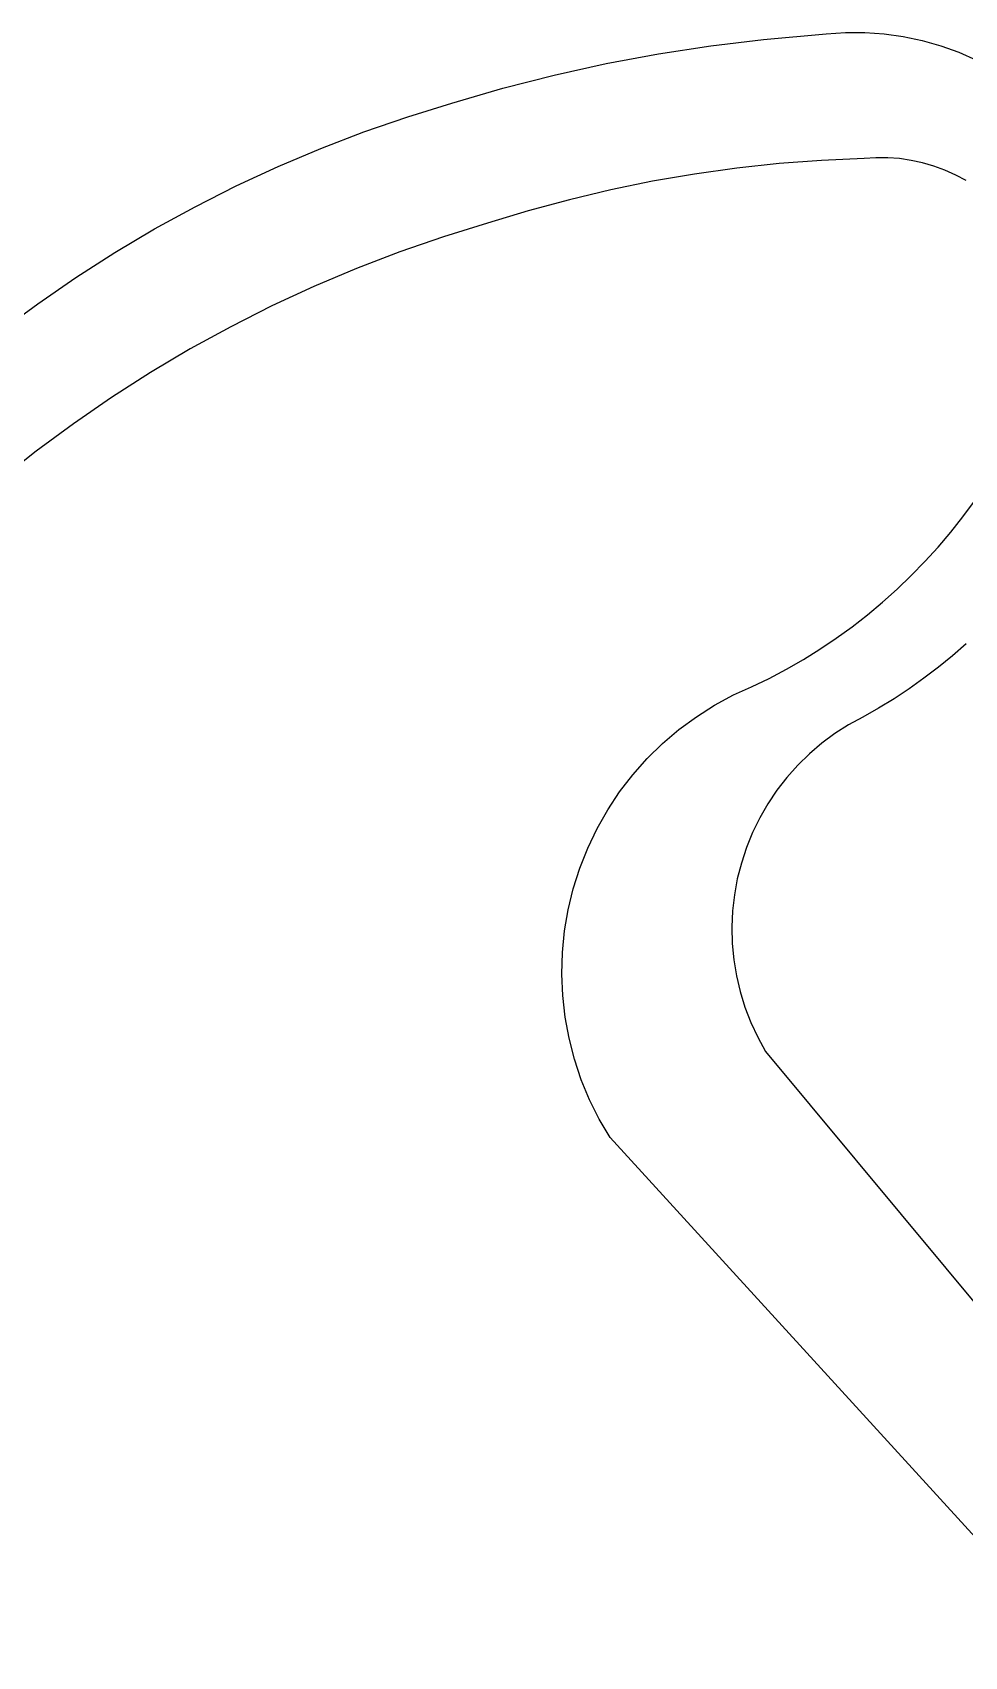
# Model space of a CAD drawing. Header units: millimetres. Extents: x 617751 to 636088, y 68402 to 77988.
# Drawn here: x 626793.4 to 626836.6, y 73574.2 to 73649.3 of the extents above; entities that cross this region are included whole.
import ezdxf

# ---------------------------------------------------------------- set-up
doc = ezdxf.new("R2010")
doc.units = ezdxf.units.MM
doc.header["$LTSCALE"] = 3
doc.header["$MEASUREMENT"] = 0
doc.layers.add('ALINHAMENTO PREDIAL', color=120, linetype='Continuous')

msp = doc.modelspace()

# ---------------------------------------------------------------- linework, layer by layer
at = {"layer": 'ALINHAMENTO PREDIAL'}
for points in [[(626791.954, 73635.486), (626793.673, 73636.759), (626795.434, 73637.972), (626797.235, 73639.125), (626799.075, 73640.216), (626800.95, 73641.245), (626802.859, 73642.209), (626804.8, 73643.108), (626806.77, 73643.94), (626808.768, 73644.705), (626810.79, 73645.402), (626812.834, 73646.03), (626815.193, 73646.723), (626817.573, 73647.336), (626819.973, 73647.869), (626822.389, 73648.321), (626824.819, 73648.691), (626827.26, 73648.979), (626830.153, 73649.24), (626831.045, 73649.303), (626831.939, 73649.303), (626832.831, 73649.242), (626833.716, 73649.119), (626834.591, 73648.935), (626835.451, 73648.691), (626836.292, 73648.388), (626837.11, 73648.027)], [(626791.954, 73635.486), (626793.673, 73636.759), (626795.434, 73637.972), (626797.235, 73639.125), (626799.075, 73640.216), (626800.95, 73641.245), (626802.859, 73642.209), (626804.8, 73643.108), (626806.77, 73643.94), (626808.768, 73644.705), (626810.79, 73645.402), (626812.834, 73646.03), (626815.193, 73646.723), (626817.573, 73647.336), (626819.973, 73647.869), (626822.389, 73648.321), (626824.819, 73648.691), (626827.26, 73648.979), (626830.153, 73649.24), (626831.045, 73649.303), (626831.939, 73649.303), (626832.831, 73649.242), (626833.716, 73649.119), (626834.591, 73648.935), (626835.451, 73648.691), (626836.292, 73648.388), (626837.11, 73648.027)], [(626791.954, 73635.486), (626793.673, 73636.759), (626795.434, 73637.972), (626797.235, 73639.125), (626799.075, 73640.216), (626800.95, 73641.245), (626802.859, 73642.209), (626804.8, 73643.108), (626806.77, 73643.94), (626808.768, 73644.705), (626810.79, 73645.402), (626812.834, 73646.03), (626815.193, 73646.723), (626817.573, 73647.336), (626819.973, 73647.869), (626822.389, 73648.321), (626824.819, 73648.691), (626827.26, 73648.979), (626830.153, 73649.24), (626831.045, 73649.303), (626831.939, 73649.303), (626832.831, 73649.242), (626833.716, 73649.119), (626834.591, 73648.935), (626835.451, 73648.691), (626836.292, 73648.388), (626837.11, 73648.027)], [(626791.954, 73635.486), (626793.673, 73636.759), (626795.434, 73637.972), (626797.235, 73639.125), (626799.075, 73640.216), (626800.95, 73641.245), (626802.859, 73642.209), (626804.8, 73643.108), (626806.77, 73643.94), (626808.768, 73644.705), (626810.79, 73645.402), (626812.834, 73646.03), (626815.193, 73646.723), (626817.573, 73647.336), (626819.973, 73647.869), (626822.389, 73648.321), (626824.819, 73648.691), (626827.26, 73648.979), (626830.153, 73649.24), (626831.045, 73649.303), (626831.939, 73649.303), (626832.831, 73649.242), (626833.716, 73649.119), (626834.591, 73648.935), (626835.451, 73648.691), (626836.292, 73648.388), (626837.11, 73648.027)], [(626791.954, 73635.486), (626793.673, 73636.759), (626795.434, 73637.972), (626797.235, 73639.125), (626799.075, 73640.216), (626800.95, 73641.245), (626802.859, 73642.209), (626804.8, 73643.108), (626806.77, 73643.94), (626808.768, 73644.705), (626810.79, 73645.402), (626812.834, 73646.03), (626815.193, 73646.723), (626817.573, 73647.336), (626819.973, 73647.869), (626822.389, 73648.321), (626824.819, 73648.691), (626827.26, 73648.979), (626830.153, 73649.24), (626831.045, 73649.303), (626831.939, 73649.303), (626832.831, 73649.242), (626833.716, 73649.119), (626834.591, 73648.935), (626835.451, 73648.691), (626836.292, 73648.388), (626837.11, 73648.027)], [(626791.954, 73635.486), (626793.673, 73636.759), (626795.434, 73637.972), (626797.235, 73639.125), (626799.075, 73640.216), (626800.95, 73641.245), (626802.859, 73642.209), (626804.8, 73643.108), (626806.77, 73643.94), (626808.768, 73644.705), (626810.79, 73645.402), (626812.834, 73646.03), (626815.193, 73646.723), (626817.573, 73647.336), (626819.973, 73647.869), (626822.389, 73648.321), (626824.819, 73648.691), (626827.26, 73648.979), (626830.153, 73649.24), (626831.045, 73649.303), (626831.939, 73649.303), (626832.831, 73649.242), (626833.716, 73649.119), (626834.591, 73648.935), (626835.451, 73648.691), (626836.292, 73648.388), (626837.11, 73648.027)], [(626791.954, 73635.486), (626793.673, 73636.759), (626795.434, 73637.972), (626797.235, 73639.125), (626799.075, 73640.216), (626800.95, 73641.245), (626802.859, 73642.209), (626804.8, 73643.108), (626806.77, 73643.94), (626808.768, 73644.705), (626810.79, 73645.402), (626812.834, 73646.03), (626815.193, 73646.723), (626817.573, 73647.336), (626819.973, 73647.869), (626822.389, 73648.321), (626824.819, 73648.691), (626827.26, 73648.979), (626830.153, 73649.24), (626831.045, 73649.303), (626831.939, 73649.303), (626832.831, 73649.242), (626833.716, 73649.119), (626834.591, 73648.935), (626835.451, 73648.691), (626836.292, 73648.388), (626837.11, 73648.027)], [(626791.954, 73635.486), (626793.673, 73636.759), (626795.434, 73637.972), (626797.235, 73639.125), (626799.075, 73640.216), (626800.95, 73641.245), (626802.859, 73642.209), (626804.8, 73643.108), (626806.77, 73643.94), (626808.768, 73644.705), (626810.79, 73645.402), (626812.834, 73646.03), (626815.193, 73646.723), (626817.573, 73647.336), (626819.973, 73647.869), (626822.389, 73648.321), (626824.819, 73648.691), (626827.26, 73648.979), (626830.153, 73649.24), (626831.045, 73649.303), (626831.939, 73649.303), (626832.831, 73649.242), (626833.716, 73649.119), (626834.591, 73648.935), (626835.451, 73648.691), (626836.292, 73648.388), (626837.11, 73648.027)], [(626836.626, 73642.45), (626836.146, 73642.708), (626835.649, 73642.932), (626835.137, 73643.121), (626834.614, 73643.273), (626834.081, 73643.389), (626833.542, 73643.467), (626832.998, 73643.507), (626832.453, 73643.51), (626831.909, 73643.474), (626829.94, 73643.387), (626827.975, 73643.238), (626826.015, 73643.027), (626824.064, 73642.754), (626822.121, 73642.42), (626820.19, 73642.025), (626818.273, 73641.57), (626816.371, 73641.054), (626814.486, 73640.478), (626812.441, 73639.85), (626810.419, 73639.153), (626808.422, 73638.388), (626806.452, 73637.555), (626804.511, 73636.657), (626802.602, 73635.693), (626800.726, 73634.664), (626798.887, 73633.573), (626797.086, 73632.42), (626795.324, 73631.206), (626793.605, 73629.934), (626791.93, 73628.604)], [(626836.626, 73642.45), (626836.146, 73642.708), (626835.649, 73642.932), (626835.137, 73643.121), (626834.614, 73643.273), (626834.081, 73643.389), (626833.542, 73643.467), (626832.998, 73643.507), (626832.453, 73643.51), (626831.909, 73643.474), (626829.94, 73643.387), (626827.975, 73643.238), (626826.015, 73643.027), (626824.064, 73642.754), (626822.121, 73642.42), (626820.19, 73642.025), (626818.273, 73641.57), (626816.371, 73641.054), (626814.486, 73640.478), (626812.441, 73639.85), (626810.419, 73639.153), (626808.422, 73638.388), (626806.452, 73637.555), (626804.511, 73636.657), (626802.602, 73635.693), (626800.726, 73634.664), (626798.887, 73633.573), (626797.086, 73632.42), (626795.324, 73631.206), (626793.605, 73629.934), (626791.93, 73628.604)], [(626836.626, 73642.45), (626836.146, 73642.708), (626835.649, 73642.932), (626835.137, 73643.121), (626834.614, 73643.273), (626834.081, 73643.389), (626833.542, 73643.467), (626832.998, 73643.507), (626832.453, 73643.51), (626831.909, 73643.474), (626829.94, 73643.387), (626827.975, 73643.238), (626826.015, 73643.027), (626824.064, 73642.754), (626822.121, 73642.42), (626820.19, 73642.025), (626818.273, 73641.57), (626816.371, 73641.054), (626814.486, 73640.478), (626812.441, 73639.85), (626810.419, 73639.153), (626808.422, 73638.388), (626806.452, 73637.555), (626804.511, 73636.657), (626802.602, 73635.693), (626800.726, 73634.664), (626798.887, 73633.573), (626797.086, 73632.42), (626795.324, 73631.206), (626793.605, 73629.934), (626791.93, 73628.604)], [(626836.626, 73642.45), (626836.146, 73642.708), (626835.649, 73642.932), (626835.137, 73643.121), (626834.614, 73643.273), (626834.081, 73643.389), (626833.542, 73643.467), (626832.998, 73643.507), (626832.453, 73643.51), (626831.909, 73643.474), (626829.94, 73643.387), (626827.975, 73643.238), (626826.015, 73643.027), (626824.064, 73642.754), (626822.121, 73642.42), (626820.19, 73642.025), (626818.273, 73641.57), (626816.371, 73641.054), (626814.486, 73640.478), (626812.441, 73639.85), (626810.419, 73639.153), (626808.422, 73638.388), (626806.452, 73637.555), (626804.511, 73636.657), (626802.602, 73635.693), (626800.726, 73634.664), (626798.887, 73633.573), (626797.086, 73632.42), (626795.324, 73631.206), (626793.605, 73629.934), (626791.93, 73628.604)], [(626836.626, 73642.45), (626836.146, 73642.708), (626835.649, 73642.932), (626835.137, 73643.121), (626834.614, 73643.273), (626834.081, 73643.389), (626833.542, 73643.467), (626832.998, 73643.507), (626832.453, 73643.51), (626831.909, 73643.474), (626829.94, 73643.387), (626827.975, 73643.238), (626826.015, 73643.027), (626824.064, 73642.754), (626822.121, 73642.42), (626820.19, 73642.025), (626818.273, 73641.57), (626816.371, 73641.054), (626814.486, 73640.478), (626812.441, 73639.85), (626810.419, 73639.153), (626808.422, 73638.388), (626806.452, 73637.555), (626804.511, 73636.657), (626802.602, 73635.693), (626800.726, 73634.664), (626798.887, 73633.573), (626797.086, 73632.42), (626795.324, 73631.206), (626793.605, 73629.934), (626791.93, 73628.604)], [(626836.626, 73642.45), (626836.146, 73642.708), (626835.649, 73642.932), (626835.137, 73643.121), (626834.614, 73643.273), (626834.081, 73643.389), (626833.542, 73643.467), (626832.998, 73643.507), (626832.453, 73643.51), (626831.909, 73643.474), (626829.94, 73643.387), (626827.975, 73643.238), (626826.015, 73643.027), (626824.064, 73642.754), (626822.121, 73642.42), (626820.19, 73642.025), (626818.273, 73641.57), (626816.371, 73641.054), (626814.486, 73640.478), (626812.441, 73639.85), (626810.419, 73639.153), (626808.422, 73638.388), (626806.452, 73637.555), (626804.511, 73636.657), (626802.602, 73635.693), (626800.726, 73634.664), (626798.887, 73633.573), (626797.086, 73632.42), (626795.324, 73631.206), (626793.605, 73629.934), (626791.93, 73628.604)], [(626836.626, 73642.45), (626836.146, 73642.708), (626835.649, 73642.932), (626835.137, 73643.121), (626834.614, 73643.273), (626834.081, 73643.389), (626833.542, 73643.467), (626832.998, 73643.507), (626832.453, 73643.51), (626831.909, 73643.474), (626829.94, 73643.387), (626827.975, 73643.238), (626826.015, 73643.027), (626824.064, 73642.754), (626822.121, 73642.42), (626820.19, 73642.025), (626818.273, 73641.57), (626816.371, 73641.054), (626814.486, 73640.478), (626812.441, 73639.85), (626810.419, 73639.153), (626808.422, 73638.388), (626806.452, 73637.555), (626804.511, 73636.657), (626802.602, 73635.693), (626800.726, 73634.664), (626798.887, 73633.573), (626797.086, 73632.42), (626795.324, 73631.206), (626793.605, 73629.934), (626791.93, 73628.604)], [(626836.626, 73642.45), (626836.146, 73642.708), (626835.649, 73642.932), (626835.137, 73643.121), (626834.614, 73643.273), (626834.081, 73643.389), (626833.542, 73643.467), (626832.998, 73643.507), (626832.453, 73643.51), (626831.909, 73643.474), (626829.94, 73643.387), (626827.975, 73643.238), (626826.015, 73643.027), (626824.064, 73642.754), (626822.121, 73642.42), (626820.19, 73642.025), (626818.273, 73641.57), (626816.371, 73641.054), (626814.486, 73640.478), (626812.441, 73639.85), (626810.419, 73639.153), (626808.422, 73638.388), (626806.452, 73637.555), (626804.511, 73636.657), (626802.602, 73635.693), (626800.726, 73634.664), (626798.887, 73633.573), (626797.086, 73632.42), (626795.324, 73631.206), (626793.605, 73629.934), (626791.93, 73628.604)], [(626842.084, 73574.183), (626820.155, 73598.184), (626819.649, 73599.045), (626819.204, 73599.94), (626818.823, 73600.863), (626818.507, 73601.81), (626818.258, 73602.778), (626818.077, 73603.76), (626817.966, 73604.752), (626817.923, 73605.75), (626817.951, 73606.749), (626818.048, 73607.743), (626818.214, 73608.727), (626818.449, 73609.698), (626818.751, 73610.65), (626819.118, 73611.579), (626819.55, 73612.48), (626820.043, 73613.348), (626820.596, 73614.18), (626821.205, 73614.971), (626821.868, 73615.718), (626822.582, 73616.417), (626823.343, 73617.064), (626824.147, 73617.656), (626824.99, 73618.191), (626825.869, 73618.666), (626826.697, 73619.033), (626827.512, 73619.428), (626828.312, 73619.851), (626829.097, 73620.302), (626829.867, 73620.78), (626830.619, 73621.284), (626831.353, 73621.814), (626832.068, 73622.369), (626832.764, 73622.949), (626833.439, 73623.553), (626834.092, 73624.179), (626834.724, 73624.828), (626835.333, 73625.499), (626835.918, 73626.19), (626836.478, 73626.901), (626837.014, 73627.631)], [(626842.084, 73574.183), (626820.155, 73598.184), (626819.649, 73599.045), (626819.204, 73599.94), (626818.823, 73600.863), (626818.507, 73601.81), (626818.258, 73602.778), (626818.077, 73603.76), (626817.966, 73604.752), (626817.923, 73605.75), (626817.951, 73606.749), (626818.048, 73607.743), (626818.214, 73608.727), (626818.449, 73609.698), (626818.751, 73610.65), (626819.118, 73611.579), (626819.55, 73612.48), (626820.043, 73613.348), (626820.596, 73614.18), (626821.205, 73614.971), (626821.868, 73615.718), (626822.582, 73616.417), (626823.343, 73617.064), (626824.147, 73617.656), (626824.99, 73618.191), (626825.869, 73618.666), (626826.697, 73619.033), (626827.512, 73619.428), (626828.312, 73619.851), (626829.097, 73620.302), (626829.867, 73620.78), (626830.619, 73621.284), (626831.353, 73621.814), (626832.068, 73622.369), (626832.764, 73622.949), (626833.439, 73623.553), (626834.092, 73624.179), (626834.724, 73624.828), (626835.333, 73625.499), (626835.918, 73626.19), (626836.478, 73626.901), (626837.014, 73627.631)], [(626842.084, 73574.183), (626820.155, 73598.184), (626819.649, 73599.045), (626819.204, 73599.94), (626818.823, 73600.863), (626818.507, 73601.81), (626818.258, 73602.778), (626818.077, 73603.76), (626817.966, 73604.752), (626817.923, 73605.75), (626817.951, 73606.749), (626818.048, 73607.743), (626818.214, 73608.727), (626818.449, 73609.698), (626818.751, 73610.65), (626819.118, 73611.579), (626819.55, 73612.48), (626820.043, 73613.348), (626820.596, 73614.18), (626821.205, 73614.971), (626821.868, 73615.718), (626822.582, 73616.417), (626823.343, 73617.064), (626824.147, 73617.656), (626824.99, 73618.191), (626825.869, 73618.666), (626826.697, 73619.033), (626827.512, 73619.428), (626828.312, 73619.851), (626829.097, 73620.302), (626829.867, 73620.78), (626830.619, 73621.284), (626831.353, 73621.814), (626832.068, 73622.369), (626832.764, 73622.949), (626833.439, 73623.553), (626834.092, 73624.179), (626834.724, 73624.828), (626835.333, 73625.499), (626835.918, 73626.19), (626836.478, 73626.901), (626837.014, 73627.631)], [(626842.084, 73574.183), (626820.155, 73598.184), (626819.649, 73599.045), (626819.204, 73599.94), (626818.823, 73600.863), (626818.507, 73601.81), (626818.258, 73602.778), (626818.077, 73603.76), (626817.966, 73604.752), (626817.923, 73605.75), (626817.951, 73606.749), (626818.048, 73607.743), (626818.214, 73608.727), (626818.449, 73609.698), (626818.751, 73610.65), (626819.118, 73611.579), (626819.55, 73612.48), (626820.043, 73613.348), (626820.596, 73614.18), (626821.205, 73614.971), (626821.868, 73615.718), (626822.582, 73616.417), (626823.343, 73617.064), (626824.147, 73617.656), (626824.99, 73618.191), (626825.869, 73618.666), (626826.697, 73619.033), (626827.512, 73619.428), (626828.312, 73619.851), (626829.097, 73620.302), (626829.867, 73620.78), (626830.619, 73621.284), (626831.353, 73621.814), (626832.068, 73622.369), (626832.764, 73622.949), (626833.439, 73623.553), (626834.092, 73624.179), (626834.724, 73624.828), (626835.333, 73625.499), (626835.918, 73626.19), (626836.478, 73626.901), (626837.014, 73627.631)], [(626842.084, 73574.183), (626820.155, 73598.184), (626819.649, 73599.045), (626819.204, 73599.94), (626818.823, 73600.863), (626818.507, 73601.81), (626818.258, 73602.778), (626818.077, 73603.76), (626817.966, 73604.752), (626817.923, 73605.75), (626817.951, 73606.749), (626818.048, 73607.743), (626818.214, 73608.727), (626818.449, 73609.698), (626818.751, 73610.65), (626819.118, 73611.579), (626819.55, 73612.48), (626820.043, 73613.348), (626820.596, 73614.18), (626821.205, 73614.971), (626821.868, 73615.718), (626822.582, 73616.417), (626823.343, 73617.064), (626824.147, 73617.656), (626824.99, 73618.191), (626825.869, 73618.666), (626826.697, 73619.033), (626827.512, 73619.428), (626828.312, 73619.851), (626829.097, 73620.302), (626829.867, 73620.78), (626830.619, 73621.284), (626831.353, 73621.814), (626832.068, 73622.369), (626832.764, 73622.949), (626833.439, 73623.553), (626834.092, 73624.179), (626834.724, 73624.828), (626835.333, 73625.499), (626835.918, 73626.19), (626836.478, 73626.901), (626837.014, 73627.631)], [(626842.084, 73574.183), (626820.155, 73598.184), (626819.649, 73599.045), (626819.204, 73599.94), (626818.823, 73600.863), (626818.507, 73601.81), (626818.258, 73602.778), (626818.077, 73603.76), (626817.966, 73604.752), (626817.923, 73605.75), (626817.951, 73606.749), (626818.048, 73607.743), (626818.214, 73608.727), (626818.449, 73609.698), (626818.751, 73610.65), (626819.118, 73611.579), (626819.55, 73612.48), (626820.043, 73613.348), (626820.596, 73614.18), (626821.205, 73614.971), (626821.868, 73615.718), (626822.582, 73616.417), (626823.343, 73617.064), (626824.147, 73617.656), (626824.99, 73618.191), (626825.869, 73618.666), (626826.697, 73619.033), (626827.512, 73619.428), (626828.312, 73619.851), (626829.097, 73620.302), (626829.867, 73620.78), (626830.619, 73621.284), (626831.353, 73621.814), (626832.068, 73622.369), (626832.764, 73622.949), (626833.439, 73623.553), (626834.092, 73624.179), (626834.724, 73624.828), (626835.333, 73625.499), (626835.918, 73626.19), (626836.478, 73626.901), (626837.014, 73627.631)], [(626842.084, 73574.183), (626820.155, 73598.184), (626819.649, 73599.045), (626819.204, 73599.94), (626818.823, 73600.863), (626818.507, 73601.81), (626818.258, 73602.778), (626818.077, 73603.76), (626817.966, 73604.752), (626817.923, 73605.75), (626817.951, 73606.749), (626818.048, 73607.743), (626818.214, 73608.727), (626818.449, 73609.698), (626818.751, 73610.65), (626819.118, 73611.579), (626819.55, 73612.48), (626820.043, 73613.348), (626820.596, 73614.18), (626821.205, 73614.971), (626821.868, 73615.718), (626822.582, 73616.417), (626823.343, 73617.064), (626824.147, 73617.656), (626824.99, 73618.191), (626825.869, 73618.666), (626826.697, 73619.033), (626827.512, 73619.428), (626828.312, 73619.851), (626829.097, 73620.302), (626829.867, 73620.78), (626830.619, 73621.284), (626831.353, 73621.814), (626832.068, 73622.369), (626832.764, 73622.949), (626833.439, 73623.553), (626834.092, 73624.179), (626834.724, 73624.828), (626835.333, 73625.499), (626835.918, 73626.19), (626836.478, 73626.901), (626837.014, 73627.631)], [(626842.084, 73574.183), (626820.155, 73598.184), (626819.649, 73599.045), (626819.204, 73599.94), (626818.823, 73600.863), (626818.507, 73601.81), (626818.258, 73602.778), (626818.077, 73603.76), (626817.966, 73604.752), (626817.923, 73605.75), (626817.951, 73606.749), (626818.048, 73607.743), (626818.214, 73608.727), (626818.449, 73609.698), (626818.751, 73610.65), (626819.118, 73611.579), (626819.55, 73612.48), (626820.043, 73613.348), (626820.596, 73614.18), (626821.205, 73614.971), (626821.868, 73615.718), (626822.582, 73616.417), (626823.343, 73617.064), (626824.147, 73617.656), (626824.99, 73618.191), (626825.869, 73618.666), (626826.697, 73619.033), (626827.512, 73619.428), (626828.312, 73619.851), (626829.097, 73620.302), (626829.867, 73620.78), (626830.619, 73621.284), (626831.353, 73621.814), (626832.068, 73622.369), (626832.764, 73622.949), (626833.439, 73623.553), (626834.092, 73624.179), (626834.724, 73624.828), (626835.333, 73625.499), (626835.918, 73626.19), (626836.478, 73626.901), (626837.014, 73627.631)], [(626836.623, 73621.022), (626835.992, 73620.471), (626835.343, 73619.941), (626834.676, 73619.433), (626833.992, 73618.948), (626833.293, 73618.487), (626832.578, 73618.049), (626831.848, 73617.636), (626831.188, 73617.276), (626830.553, 73616.871), (626829.948, 73616.423), (626829.374, 73615.935), (626828.836, 73615.409), (626828.334, 73614.848), (626827.873, 73614.253), (626827.453, 73613.628), (626827.077, 73612.976), (626826.746, 73612.3), (626826.463, 73611.602), (626826.228, 73610.887), (626826.042, 73610.158), (626825.907, 73609.417), (626825.823, 73608.669), (626825.79, 73607.917), (626825.809, 73607.164), (626825.879, 73606.415), (626826.001, 73605.672), (626826.173, 73604.939), (626826.395, 73604.22), (626826.666, 73603.517), (626826.984, 73602.835), (626827.348, 73602.176), (626844.039, 73582.13)], [(626836.623, 73621.022), (626835.992, 73620.471), (626835.343, 73619.941), (626834.676, 73619.433), (626833.992, 73618.948), (626833.293, 73618.487), (626832.578, 73618.049), (626831.848, 73617.636), (626831.188, 73617.276), (626830.553, 73616.871), (626829.948, 73616.423), (626829.374, 73615.935), (626828.836, 73615.409), (626828.334, 73614.848), (626827.873, 73614.253), (626827.453, 73613.628), (626827.077, 73612.976), (626826.746, 73612.3), (626826.463, 73611.602), (626826.228, 73610.887), (626826.042, 73610.158), (626825.907, 73609.417), (626825.823, 73608.669), (626825.79, 73607.917), (626825.809, 73607.164), (626825.879, 73606.415), (626826.001, 73605.672), (626826.173, 73604.939), (626826.395, 73604.22), (626826.666, 73603.517), (626826.984, 73602.835), (626827.348, 73602.176), (626844.039, 73582.13)], [(626836.623, 73621.022), (626835.992, 73620.471), (626835.343, 73619.941), (626834.676, 73619.433), (626833.992, 73618.948), (626833.293, 73618.487), (626832.578, 73618.049), (626831.848, 73617.636), (626831.188, 73617.276), (626830.553, 73616.871), (626829.948, 73616.423), (626829.374, 73615.935), (626828.836, 73615.409), (626828.334, 73614.848), (626827.873, 73614.253), (626827.453, 73613.628), (626827.077, 73612.976), (626826.746, 73612.3), (626826.463, 73611.602), (626826.228, 73610.887), (626826.042, 73610.158), (626825.907, 73609.417), (626825.823, 73608.669), (626825.79, 73607.917), (626825.809, 73607.164), (626825.879, 73606.415), (626826.001, 73605.672), (626826.173, 73604.939), (626826.395, 73604.22), (626826.666, 73603.517), (626826.984, 73602.835), (626827.348, 73602.176), (626844.039, 73582.13)], [(626836.623, 73621.022), (626835.992, 73620.471), (626835.343, 73619.941), (626834.676, 73619.433), (626833.992, 73618.948), (626833.293, 73618.487), (626832.578, 73618.049), (626831.848, 73617.636), (626831.188, 73617.276), (626830.553, 73616.871), (626829.948, 73616.423), (626829.374, 73615.935), (626828.836, 73615.409), (626828.334, 73614.848), (626827.873, 73614.253), (626827.453, 73613.628), (626827.077, 73612.976), (626826.746, 73612.3), (626826.463, 73611.602), (626826.228, 73610.887), (626826.042, 73610.158), (626825.907, 73609.417), (626825.823, 73608.669), (626825.79, 73607.917), (626825.809, 73607.164), (626825.879, 73606.415), (626826.001, 73605.672), (626826.173, 73604.939), (626826.395, 73604.22), (626826.666, 73603.517), (626826.984, 73602.835), (626827.348, 73602.176), (626844.039, 73582.13)], [(626836.623, 73621.022), (626835.992, 73620.471), (626835.343, 73619.941), (626834.676, 73619.433), (626833.992, 73618.948), (626833.293, 73618.487), (626832.578, 73618.049), (626831.848, 73617.636), (626831.188, 73617.276), (626830.553, 73616.871), (626829.948, 73616.423), (626829.374, 73615.935), (626828.836, 73615.409), (626828.334, 73614.848), (626827.873, 73614.253), (626827.453, 73613.628), (626827.077, 73612.976), (626826.746, 73612.3), (626826.463, 73611.602), (626826.228, 73610.887), (626826.042, 73610.158), (626825.907, 73609.417), (626825.823, 73608.669), (626825.79, 73607.917), (626825.809, 73607.164), (626825.879, 73606.415), (626826.001, 73605.672), (626826.173, 73604.939), (626826.395, 73604.22), (626826.666, 73603.517), (626826.984, 73602.835), (626827.348, 73602.176), (626844.039, 73582.13)], [(626836.623, 73621.022), (626835.992, 73620.471), (626835.343, 73619.941), (626834.676, 73619.433), (626833.992, 73618.948), (626833.293, 73618.487), (626832.578, 73618.049), (626831.848, 73617.636), (626831.188, 73617.276), (626830.553, 73616.871), (626829.948, 73616.423), (626829.374, 73615.935), (626828.836, 73615.409), (626828.334, 73614.848), (626827.873, 73614.253), (626827.453, 73613.628), (626827.077, 73612.976), (626826.746, 73612.3), (626826.463, 73611.602), (626826.228, 73610.887), (626826.042, 73610.158), (626825.907, 73609.417), (626825.823, 73608.669), (626825.79, 73607.917), (626825.809, 73607.164), (626825.879, 73606.415), (626826.001, 73605.672), (626826.173, 73604.939), (626826.395, 73604.22), (626826.666, 73603.517), (626826.984, 73602.835), (626827.348, 73602.176), (626844.039, 73582.13)], [(626836.623, 73621.022), (626835.992, 73620.471), (626835.343, 73619.941), (626834.676, 73619.433), (626833.992, 73618.948), (626833.293, 73618.487), (626832.578, 73618.049), (626831.848, 73617.636), (626831.188, 73617.276), (626830.553, 73616.871), (626829.948, 73616.423), (626829.374, 73615.935), (626828.836, 73615.409), (626828.334, 73614.848), (626827.873, 73614.253), (626827.453, 73613.628), (626827.077, 73612.976), (626826.746, 73612.3), (626826.463, 73611.602), (626826.228, 73610.887), (626826.042, 73610.158), (626825.907, 73609.417), (626825.823, 73608.669), (626825.79, 73607.917), (626825.809, 73607.164), (626825.879, 73606.415), (626826.001, 73605.672), (626826.173, 73604.939), (626826.395, 73604.22), (626826.666, 73603.517), (626826.984, 73602.835), (626827.348, 73602.176), (626844.039, 73582.13)], [(626836.623, 73621.022), (626835.992, 73620.471), (626835.343, 73619.941), (626834.676, 73619.433), (626833.992, 73618.948), (626833.293, 73618.487), (626832.578, 73618.049), (626831.848, 73617.636), (626831.188, 73617.276), (626830.553, 73616.871), (626829.948, 73616.423), (626829.374, 73615.935), (626828.836, 73615.409), (626828.334, 73614.848), (626827.873, 73614.253), (626827.453, 73613.628), (626827.077, 73612.976), (626826.746, 73612.3), (626826.463, 73611.602), (626826.228, 73610.887), (626826.042, 73610.158), (626825.907, 73609.417), (626825.823, 73608.669), (626825.79, 73607.917), (626825.809, 73607.164), (626825.879, 73606.415), (626826.001, 73605.672), (626826.173, 73604.939), (626826.395, 73604.22), (626826.666, 73603.517), (626826.984, 73602.835), (626827.348, 73602.176), (626844.039, 73582.13)]]:
    msp.add_lwpolyline(points, dxfattribs=at)

doc.saveas('drawing.dxf')
